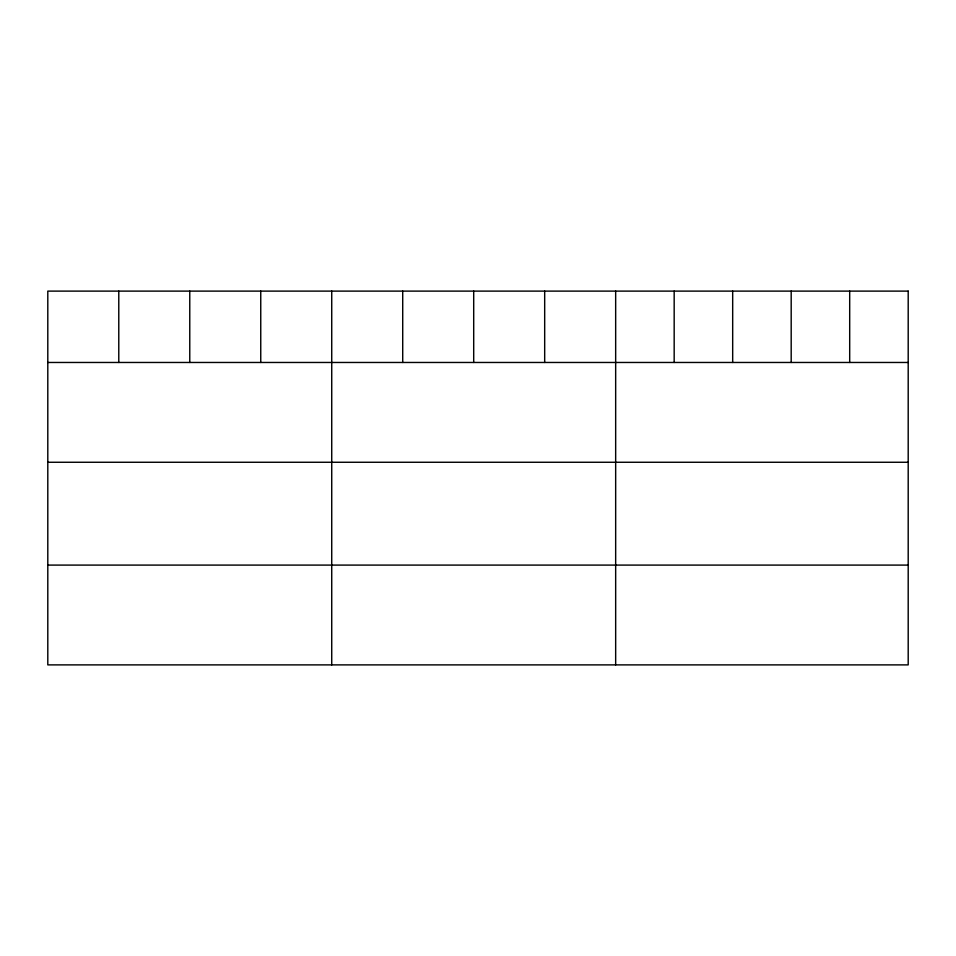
<?xml version="1.0" encoding="UTF-8"?>
<svg xmlns="http://www.w3.org/2000/svg" width="956" height="956" viewBox="0 0 956 956"><rect width="100%" height="100%" fill="white"/><g stroke="black" fill="none" stroke-linecap="round" stroke-linejoin="round"><path stroke-width="1.43" d="M47.8 362.467L908.2 362.467M47.8 462.262L908.2 462.262M47.8 565.092L908.2 565.092M849.693 291.114L849.693 362.467M791.186 291.114L791.186 362.467M732.678 291.114L732.678 362.467M674.171 291.114L674.171 362.467M615.664 291.114L615.664 664.886M544.681 291.114L544.681 362.467M473.698 291.114L473.698 362.467M402.715 291.114L402.715 362.467M331.732 291.114L331.732 664.886M260.749 291.114L260.749 362.467M189.766 291.114L189.766 362.467M118.783 291.114L118.783 362.467M908.2 291.114L47.8 291.114L47.8 664.886L908.2 664.886L908.2 291.114"/></g></svg>
